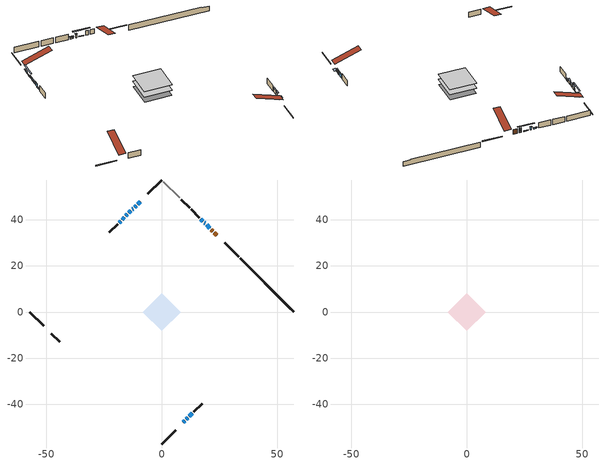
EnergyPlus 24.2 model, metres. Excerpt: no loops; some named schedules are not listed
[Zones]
conditioned space
 floor outside (Floor1 construction): -0.96,0 0,0.96 0.96,0 0,-0.96 z0.31
 floor adiabatic (AdiabaticFloorConstruction): -8.13,0 0,8.13 8.13,0 0,-8.13 z0.31
 floor foundation (Slab1 construction): -7.89,0 0,7.89 7.89,0 0,-7.89 z-2.13
 wall outside (RimJoist1 construction): 0,-57.18 5.98,-51.2 / -57.18,0 -51.2,-5.98 / 0,57.18 -5.98,51.2 / 33.25,23.93 27.27,29.91 z0.31:0.61
 wall outside (AdiabaticWallConstruction 1): 23.87,33.32 22.75,34.43 z0.31:2.34
 wall outside (AdiabaticWallConstruction): 9.38,-47.8 9.99,-47.19 / -17.86,39.33 -18.47,38.71 z0.31:0.77; -9.38,47.8 -10.42,46.76 z0.31:1.28; 10.65,-46.54 11.33,-45.85 / 11.99,-45.2 13.25,-43.94 z0.31:2.09; 20.81,36.37 19.44,37.74 / -11.08,46.11 -11.76,45.42 z0.31:0.67; -12.42,44.77 -12.72,44.47 z0.31:1.53; 18.79,38.4 18.46,38.72 z0.31:1.73; 17.81,39.38 16.94,40.24 z0.31:0.92; -13.37,43.81 -14.2,42.99 z0.31:1.43; -14.85,42.33 -15.5,41.68 z0.31:1.48; -16.16,41.03 -17.2,39.98 z0.31:1.78
 wall outside (Wall1 construction): 13.9,-43.28 17.51,-39.68 / -47.8,-9.38 -44.2,-12.99 / -19.13,38.06 -22.73,34.46 / 16.29,40.9 12.68,44.5 z0.31:2.75
 wall foundation (FoundationWall1 construction): 33.91,23.28,-2.13 33.91,23.28,0.31 54.86,2.33,0.31 54.86,2.33,0 57.18,0,0 57.18,0,-2.13
 wall othersidecoefficients (AdiabaticWallConstruction 1): 22.1,35.09 21.47,35.72 z0.31:2.34
 wall othersidecoefficients (Wall2 construction): 12.03,45.16 8.45,48.73 z0.31:2.75
 wall adiabatic (Wall3 construction): 7.79,49.39 0.66,56.53 z0.31:2.75
 window (WindowConstruction 9): 9.38,-47.8 9.99,-47.19 z0.31:0.77
 window (WindowConstruction 6): -9.38,47.8 -10.42,46.76 z0.31:1.28
 window (WindowConstruction 7): 10.65,-46.53 11.33,-45.85 z0.31:2.09
 window (WindowConstruction 8): 11.99,-45.19 13.25,-43.94 z0.31:2.09
 window (WindowConstruction 11): 20.81,36.37 19.44,37.74 z0.31:0.67
 window (WindowConstruction 12): -11.08,46.1 -11.76,45.42 z0.31:0.67
 window (WindowConstruction 10): -12.42,44.76 -12.72,44.47 z0.31:1.53
 window (WindowConstruction): 18.79,38.4 18.46,38.72 z0.31:1.73
 window (WindowConstruction 1): 17.81,39.38 16.95,40.24 z0.31:0.92
 window (WindowConstruction 2): -13.37,43.81 -14.2,42.99 z0.31:1.43
 window (WindowConstruction 3): -14.86,42.33 -15.5,41.68 z0.31:1.48
 window (WindowConstruction 4): -16.16,41.02 -17.2,39.98 z0.31:1.78
 window (WindowConstruction 5): -17.86,39.33 -18.47,38.72 z0.31:0.77
 door (Door): 23.87,33.32 22.75,34.43 z0.31:2.34
 door inside (Door 1): 22.1,35.09 21.47,35.72 z0.31:2.34
 ceiling adiabatic (AdiabaticFloorConstruction): 0,-8.13 8.13,0 0,8.13 -8.13,0 z0.31
attic - vented
 floor to conditioned space (Floor2 construction Reversed): -8.13,0 0,8.13 8.13,0 0,-8.13 z2.75
 roof outside (Roof1 construction): 8.73,-48.46,2.75 0.8,-40.54,6.48 -1.28,-42.63,6.48 6.64,-50.55,2.75; -48.46,-8.73,2.75 -40.54,-0.8,6.48 -42.63,1.28,6.48 -50.55,-6.64,2.75; -8.73,48.46,2.75 -0.8,40.54,6.48 1.28,42.63,6.48 -6.64,50.55,2.75; 24.53,32.66,2.75 16.6,24.74,6.48 18.69,22.65,6.48 26.61,30.57,2.75
shading: 10.2,-46.98 9.17,-48.01 10.03,-48.88 11.07,-47.84 z1.07; -10.57,46.62 -9.24,47.94 -9.53,48.24 -10.86,46.91 z1.48; 11.48,-45.71 10.51,-46.68 10.8,-46.97 11.77,-46 z2.29; 13.39,-43.8 11.85,-45.34 12.14,-45.63 13.68,-44.09 z2.29; 17.58,39.61 22.68,34.51 22.97,34.8 17.87,39.9 z3.31; -13.63,43.55 -9.21,47.97 -9.5,48.26 -13.92,43.85 z3.31; 18.32,38.86 18.93,38.26 19.22,38.55 18.61,39.15 z1.93; 16.8,40.38 17.95,39.24 18.24,39.53 17.09,40.67 z1.12; -14.34,42.84 -13.23,43.95 -13.52,44.24 -14.63,43.13 z1.63; -15.65,41.54 -14.71,42.47 -15,42.76 -15.94,41.83 z1.68; -17.34,39.84 -16.02,41.17 -16.31,41.46 -17.63,40.13 z1.98; -18.61,38.57 -17.72,39.47 -18.01,39.76 -18.9,38.87 z0.97
[Building]
Building 1: Terrain=Suburbs
[Site:Location]
Edmonton Intl AP_AB: Latitude {deg}=53.31; Longitude {deg}=-113.58; Time Zone {hr}=-7; Elevation {m}=723; Keep Site Location Information=Yes
[Site:GroundTemperature:Shallow]
-1.56185, -3.61833, -3.78302, -2.80711, 1.11059, 5.01004, 8.39065, 10.5322, 10.7141, 8.97234, 5.67794, 1.89811
[Site:WaterMainsTemperature]
Calculation Method=Schedule; Temperature Schedule=mains temperature schedule
[Material] Roughness=Rough; Thermal Absorptance=0.9
Name | Thickness {m} | Conductivity {W/m-K} | Density {kg/m3} | Specific Heat {J/kg-K} | Solar Absorptance | Visible Absorptance
asphalt or fiberglass shingles | 0.00635 | 0.162714 | 1121.4 | 1465.45 | 0.4 | 0.4
ceiling loosefill ins | 0.169333 | 0.0480833 | 16.02 | 1046.75 | 0.7 | 0.7
ceiling stud and cavity | 0.1397 | 0.508562 | 65.682 | 1177.47 | 0.7 | 0.7
concrete 4.0 in. | 0.1016 | 1.803125 | 2242.8 | 837.4 | 0.7 | 0.7
concrete 8.0 in. | 0.2032 | 1.803125 | 2242.8 | 837.4 | 0.7 | 0.7
door material | 0.04445 | 0.053851 | 512.64 | 1214.23 | 0.7 | 0.7
door material 1 | 0.04445 | 0.060037 | 512.64 | 1214.23 | 0.7 | 0.7
exterior vertical ins | 0.0460229 | 0.029427 | 32.04 | 1214.23 | 0.7 | 0.7
floor covering | 0.0127 | 0.0433444 | 54.468 | 1339.84 | 0.6 | 0.6
floor rigid ins | 0.051816 | 0.029427 | 32.04 | 1214.23 | 0.7 | 0.7
floor rigid ins 1; wall rigid ins | 0.512978 | 0.029427 | 32.04 | 1214.23 | 0.7 | 0.7
floor stud and cavity | 0.1397 | 0.106465 | 92.3553 | 1139.71 | 0.7 | 0.7
floor stud and cavity 1 | 0.1397 | 1.75129 | 37.0049 | 1207.88 | 0.7 | 0.7
furniture material conditioned space 1 | 0.1524 | 0.115458 | 640.8 | 1214.23 | 0.6 | 0.6
gypsum board | 0.0127 | 0.160291 | 801 | 837.4 | 0.6 | 0.6
gypsum board 1 | 0.0127 | 0.160291 | 801 | 837.4 | 0.7 | 0.7
osb sheathing 0.5 in. | 0.0127 | 0.115458 | 512.64 | 1214.23 | 0.7 | 0.7
osb sheathing 0.5 in. 1 | 0.0127 | 0.115458 | 512.64 | 1214.23 | 0.4 | 0.4
osb sheathing 0.75 in. | 0.01905 | 0.115458 | 512.64 | 1214.23 | 0.7 | 0.7
osb sheathing 2.0 in. | 0.0508 | 0.115458 | 512.64 | 1214.23 | 0.7 | 0.7
rim joist stud and cavity | 0.0508 | 0.0314757 | 125.044 | 1163.47 | 0.6 | 0.6
wall stud and cavity | 0.1397 | 0.101197 | 139.0536 | 1170.24 | 0.7 | 0.7
wall stud and cavity 1 | 0.1397 | 0.0905127 | 139.0536 | 1170.24 | 0.7 | 0.7
wall stud and cavity 2 | 0.0889 | 0.380278 | 52.3479 | 1209.89 | 0.7 | 0.7
wall stud and cavity 3 | 0.0889 | 0.391764 | 83.0341 | 1211.67 | 0.7 | 0.7
wood siding | 0.0254 | 0.102417 | 544.68 | 1172.36 | 0.4 | 0.4
wood siding 1; wood siding 2; wood siding 3 | 0.0254 | 0.102417 | 544.68 | 1172.36 | 0.7 | 0.7
[WindowMaterial:SimpleGlazingSystem]
Name | U-Factor {W/m2-K} | Solar Heat Gain Coefficient
WindowMaterial | 2.248488 | 0.4
WindowMaterial 1 | 2.16843 | 0.41
WindowMaterial 10 | 3.06612 | 0.38
WindowMaterial 2 | 2.99287 | 0.55
WindowMaterial 3 | 2.26609 | 0.39
WindowMaterial 4 | 2.961077 | 0.6
WindowMaterial 5 | 2.30073 | 0.38
WindowMaterial 6 | 2.97868 | 0.57
WindowMaterial 7 | 2.02307 | 0.44
WindowMaterial 8 | 2.90089 | 0.65
WindowMaterial 9 | 2.22975 | 0.4
[Construction]
AdiabaticFloorConstruction: floor stud and cavity 1, floor rigid ins 1, osb sheathing 0.75 in., floor covering
AdiabaticWallConstruction: wood siding 2, wall rigid ins, wall stud and cavity 2, gypsum board
AdiabaticWallConstruction 1: wood siding 3, wall rigid ins, wall stud and cavity 2, gypsum board
Door: door material
Door 1: door material 1
Floor1 construction: floor stud and cavity, floor rigid ins, osb sheathing 0.75 in., floor covering
Floor2 construction Reversed: gypsum board, ceiling stud and cavity, ceiling loosefill ins
FoundationWall1 construction: concrete 8.0 in., gypsum board 1
furniture construction conditioned space 1: furniture material conditioned space 1
PartitionWallConstruction: gypsum board, wall stud and cavity 3, gypsum board
RimJoist1 construction: wood siding 1, osb sheathing 2.0 in., rim joist stud and cavity
Roof1 construction: asphalt or fiberglass shingles
Slab1 construction: concrete 4.0 in.
Wall1 construction: wood siding, osb sheathing 0.5 in., wall stud and cavity, gypsum board
Wall2 construction: osb sheathing 0.5 in. 1, wall stud and cavity, gypsum board
Wall3 construction: osb sheathing 0.5 in. 1, wall stud and cavity 1, gypsum board
WindowConstruction: WindowMaterial
WindowConstruction 1: WindowMaterial 1
WindowConstruction 10: WindowMaterial 9
WindowConstruction 11; WindowConstruction 12: WindowMaterial 10
WindowConstruction 2: WindowMaterial 2
WindowConstruction 3: WindowMaterial 3
WindowConstruction 4: WindowMaterial 4
WindowConstruction 5; WindowConstruction 9: WindowMaterial 5
WindowConstruction 6: WindowMaterial 6
WindowConstruction 7: WindowMaterial 7
WindowConstruction 8: WindowMaterial 8
[Zone] Multiplier=1; Part of Total Floor Area=Yes
Name | Volume {m3}
attic - vented | 80.2026
conditioned space | 654.7
[Space]
Name | Zone | Volume {m3}
attic - vented 1 | attic - vented | 80.2026
conditioned space 1 | conditioned space | 654.7
[ZoneInfiltration:EffectiveLeakageArea]
infil attic - vented 1: Zone or Space=attic - vented 1; Schedule=Always On Discrete; Effective Air Leakage Area {cm2}=4601.74; Stack Coefficient=0.000259683; Wind Coefficient=1.08878e-05
[ZoneMixing]
whole house fan mix: Zone or Space=attic - vented; Schedule=Always On Continuous; Design Flow Rate Calculation Method=Flow/Zone; Design Flow Rate {m3/s}=0; Source Zone or Space=conditioned space
[SurfaceProperty:ExposedFoundationPerimeter]
Slab1: Exposed Perimeter Calculation Method=TotalExposedPerimeter; Total Exposed Perimeter {m}=32.918
[SurfaceProperty:OtherSideCoefficients]
other non-freezing space: Combined Convective/Radiative Film Coefficient {W/m2-K}=8.35; Constant Temperature Coefficient=1; External Dry-Bulb Temperature Coefficient=0; Ground Temperature Coefficient=0; Wind Speed Coefficient=0; Zone Air Temperature Coefficient=0; Constant Temperature Schedule=other non-freezing space; Previous Other Side Temperature Coefficient=0
[InternalMass] Zone or ZoneList=conditioned space; Space or SpaceList=conditioned space 1
Name | Construction | Surface Area {m2}
furniture mass conditioned space 1 | furniture construction conditioned space 1 | 103.452
partition wall mass | PartitionWallConstruction | 258.63
[Lights]
interior lighting: Zone or ZoneList or Space or SpaceList=conditioned space 1; Schedule=interior lighting schedule; Design Level Calculation Method=LightingLevel; Lighting Level {W}=343.2; Return Air Fraction=0; Fraction Radiant=0.6; Fraction Visible=0.2; Fraction Replaceable=1
[People]
occupants: Zone or ZoneList or Space or SpaceList=conditioned space 1; Number of People Schedule=occupants schedule; Number of People Calculation Method=People; Number of People=3; Fraction Radiant=0.314171; Sensible Heat Fraction=0.56303; Activity Level Schedule=occupants activity schedule; Carbon Dioxide Generation Rate {m3/s-W}=0; Enable ASHRAE 55 Comfort Warnings=No; Mean Radiant Temperature Calculation Type=EnclosureAveraged
[ElectricEquipment] Zone or ZoneList or Space or SpaceList=conditioned space 1; Design Level Calculation Method=EquipmentLevel
Name | Schedule | Design Level {W} | Fraction Latent | Fraction Radiant | Fraction Lost
clothes dryer | clothes dryer schedule | 140.772 | 0.015 | 0.081 | 0.85
clothes washer | clothes washer schedule | 32.1985 | 0.03 | 0.162 | 0.7
cooking range | cooking range schedule | 208.969 | 0.08 | 0.432 | 0.2
dishwasher | dishwasher schedule | 66.8632 | 0.3 | 0.18 | 0.4
fridge | fridge schedule | 72.9452 | 0 | 0.6 | 0
mech vent bath fan 0 | mech vent bath fan 0 schedule | 50.2 | 0 | 0 | 1
mech vent bath fan 1 | mech vent bath fan 1 schedule | 50.2 | 0 | 0 | 1
mech vent house fan | mech vent house fan schedule | 0 | 0 | 0 | 1
mech vent house fan cfis | mech vent house fan cfis schedule | 0 | 0 | 0 | 0
mech vent range fan 0 | mech vent range fan 0 schedule | 57 | 0 | 0 | 1
misc plug loads | misc plug loads schedule | 494.7 | 0.045 | 0.513 | 0.1
whole house fan | Always On Discrete | 0 | 0 | 0 | 1
[OtherEquipment] Zone or ZoneList or Space or SpaceList=conditioned space 1; Design Level Calculation Method=EquipmentLevel
Name | Fuel Type | Schedule | Design Level {W} | Fraction Latent | Fraction Radiant | Fraction Lost
clothes dryer 1 | Electricity | clothes dryer schedule | 0 | 0.015 | 0.081 | 0.85
cooking range 1 | Electricity | cooking range schedule | 0 | 0.08 | 0.432 | 0.2
general water use latent | None | general water use schedule | 59.3978 | 1 | 0 | 0
general water use sensible | None | general water use schedule | -58.539 | 0 | 0.6 | 0
mech vent house fan latent load | None | Always On Discrete | 0 | 1 | 0 | 0
mech vent house fan sensible load | None | Always On Discrete | 0 | 0 | 0 | 0
water heater energy adjustment1 | NaturalGas | Always On Discrete | 0.01 | 0 | 0 | 1
[ZoneInfiltration:DesignFlowRate] Zone or ZoneList or Space or SpaceList=conditioned space 1; Schedule=Always On Discrete; Design Flow Rate Calculation Method=Flow/Zone; Design Flow Rate {m3/s}=0
infil flow; natural vent flow; whole house fan flow
[Foundation:Kiva]
Foundation Kiva 1: Initial Indoor Air Temperature {C}=18; Wall Height Above Grade {m}=0.309982; Wall Depth Below Slab {m}=0.2032; Custom Block Material Name 1=exterior vertical ins; Custom Block Depth 1 {m}=2.43998; Custom Block X Position 1 {m}=0.2159; Custom Block Z Position 1 {m}=0
[Foundation:Kiva:Settings]
Soil Conductivity {W/m-K}=0.849921; Soil Density {kg/m3}=1842.3; Soil Specific Heat {J/kg-K}=418.7; Ground Solar Absorptivity=0.9; Ground Thermal Absorptivity=0.9; Ground Surface Roughness {m}=0.03; Far-Field Width {m}=40; Deep-Ground Boundary Condition=ZeroFlux; Deep-Ground Depth {m}=40; Minimum Cell Dimension {m}=0.2; Maximum Cell Growth Coefficient=3; Simulation Timestep=Timestep
[Exterior:Lights]
exterior lighting: Schedule=exterior lighting schedule; Design Level {W}=75.6
[Schedule:Constant]
Name | Hourly Value
Always On Continuous; mech vent house fan schedule; mech vent house fan cfis schedule; Always On Discrete | 1
other non-freezing space; fridge schedule | 0
occupants activity schedule | 117.228
[Schedule:Week:Daily]
interior lighting schedule Week Rule - Jan1-Jan27: interior lighting schedule day, interior lighting schedule day, interior lighting schedule day, interior lighting schedule day, interior lighting schedule day, interior lighting schedule day, interior lighting schedule day, interior lighting schedule default day, interior lighting schedule default day, interior lighting schedule default day, interior lighting schedule default day, interior lighting schedule default day
interior lighting schedule Week Rule - Jan28-Feb3: interior lighting schedule day, interior lighting schedule day, interior lighting schedule day, interior lighting schedule day, interior lighting schedule day 1, interior lighting schedule day 1, interior lighting schedule day 1, interior lighting schedule default day, interior lighting schedule default day, interior lighting schedule default day, interior lighting schedule default day, interior lighting schedule default day
interior lighting schedule Week Rule - Feb4-Feb24: interior lighting schedule day 1, interior lighting schedule day 1, interior lighting schedule day 1, interior lighting schedule day 1, interior lighting schedule day 1, interior lighting schedule day 1, interior lighting schedule day 1, interior lighting schedule default day, interior lighting schedule default day, interior lighting schedule default day, interior lighting schedule default day, interior lighting schedule default day
interior lighting schedule Week Rule - Feb25-Mar3: interior lighting schedule day 1, interior lighting schedule day 1, interior lighting schedule day 1, interior lighting schedule day 1, interior lighting schedule day 2, interior lighting schedule day 2, interior lighting schedule day 2, interior lighting schedule default day, interior lighting schedule default day, interior lighting schedule default day, interior lighting schedule default day, interior lighting schedule default day
interior lighting schedule Week Rule - Mar4-Mar31: interior lighting schedule day 2, interior lighting schedule day 2, interior lighting schedule day 2, interior lighting schedule day 2, interior lighting schedule day 2, interior lighting schedule day 2, interior lighting schedule day 2, interior lighting schedule default day, interior lighting schedule default day, interior lighting schedule default day, interior lighting schedule default day, interior lighting schedule default day
interior lighting schedule Week Rule - Apr1-Apr28: interior lighting schedule day 3, interior lighting schedule day 3, interior lighting schedule day 3, interior lighting schedule day 3, interior lighting schedule day 3, interior lighting schedule day 3, interior lighting schedule day 3, interior lighting schedule default day, interior lighting schedule default day, interior lighting schedule default day, interior lighting schedule default day, interior lighting schedule default day
interior lighting schedule Week Rule - Apr29-May5: interior lighting schedule day 3, interior lighting schedule day 3, interior lighting schedule day 4, interior lighting schedule day 4, interior lighting schedule day 4, interior lighting schedule day 4, interior lighting schedule day 4, interior lighting schedule default day, interior lighting schedule default day, interior lighting schedule default day, interior lighting schedule default day, interior lighting schedule default day
interior lighting schedule Week Rule - May6-May26: interior lighting schedule day 4, interior lighting schedule day 4, interior lighting schedule day 4, interior lighting schedule day 4, interior lighting schedule day 4, interior lighting schedule day 4, interior lighting schedule day 4, interior lighting schedule default day, interior lighting schedule default day, interior lighting schedule default day, interior lighting schedule default day, interior lighting schedule default day
interior lighting schedule Week Rule - May27-Jun2: interior lighting schedule day 4, interior lighting schedule day 4, interior lighting schedule day 4, interior lighting schedule day 4, interior lighting schedule day 4, interior lighting schedule day 5, interior lighting schedule day 5, interior lighting schedule default day, interior lighting schedule default day, interior lighting schedule default day, interior lighting schedule default day, interior lighting schedule default day
interior lighting schedule Week Rule - Jun3-Jun30: interior lighting schedule day 5, interior lighting schedule day 5, interior lighting schedule day 5, interior lighting schedule day 5, interior lighting schedule day 5, interior lighting schedule day 5, interior lighting schedule day 5, interior lighting schedule default day, interior lighting schedule default day, interior lighting schedule default day, interior lighting schedule default day, interior lighting schedule default day
interior lighting schedule Week Rule - Jul1-Jul28: interior lighting schedule day 6, interior lighting schedule day 6, interior lighting schedule day 6, interior lighting schedule day 6, interior lighting schedule day 6, interior lighting schedule day 6, interior lighting schedule day 6, interior lighting schedule default day, interior lighting schedule default day, interior lighting schedule default day, interior lighting schedule default day, interior lighting schedule default day
interior lighting schedule Week Rule - Jul29-Aug4: interior lighting schedule day 6, interior lighting schedule day 6, interior lighting schedule day 6, interior lighting schedule day 7, interior lighting schedule day 7, interior lighting schedule day 7, interior lighting schedule day 7, interior lighting schedule default day, interior lighting schedule default day, interior lighting schedule default day, interior lighting schedule default day, interior lighting schedule default day
interior lighting schedule Week Rule - Aug5-Aug25: interior lighting schedule day 7, interior lighting schedule day 7, interior lighting schedule day 7, interior lighting schedule day 7, interior lighting schedule day 7, interior lighting schedule day 7, interior lighting schedule day 7, interior lighting schedule default day, interior lighting schedule default day, interior lighting schedule default day, interior lighting schedule default day, interior lighting schedule default day
interior lighting schedule Week Rule - Aug26-Sep1: interior lighting schedule day 7, interior lighting schedule day 7, interior lighting schedule day 7, interior lighting schedule day 7, interior lighting schedule day 7, interior lighting schedule day 7, interior lighting schedule day 8, interior lighting schedule default day, interior lighting schedule default day, interior lighting schedule default day, interior lighting schedule default day, interior lighting schedule default day
interior lighting schedule Week Rule - Sep2-Sep29: interior lighting schedule day 8, interior lighting schedule day 8, interior lighting schedule day 8, interior lighting schedule day 8, interior lighting schedule day 8, interior lighting schedule day 8, interior lighting schedule day 8, interior lighting schedule default day, interior lighting schedule default day, interior lighting schedule default day, interior lighting schedule default day, interior lighting schedule default day
interior lighting schedule Week Rule - Sep30-Oct6: interior lighting schedule day 8, interior lighting schedule day 9, interior lighting schedule day 9, interior lighting schedule day 9, interior lighting schedule day 9, interior lighting schedule day 9, interior lighting schedule day 9, interior lighting schedule default day, interior lighting schedule default day, interior lighting schedule default day, interior lighting schedule default day, interior lighting schedule default day
interior lighting schedule Week Rule - Oct7-Oct27: interior lighting schedule day 9, interior lighting schedule day 9, interior lighting schedule day 9, interior lighting schedule day 9, interior lighting schedule day 9, interior lighting schedule day 9, interior lighting schedule day 9, interior lighting schedule default day, interior lighting schedule default day, interior lighting schedule default day, interior lighting schedule default day, interior lighting schedule default day
interior lighting schedule Week Rule - Oct28-Nov3: interior lighting schedule day 9, interior lighting schedule day 9, interior lighting schedule day 9, interior lighting schedule day 9, interior lighting schedule day 10, interior lighting schedule day 10, interior lighting schedule day 10, interior lighting schedule default day, interior lighting schedule default day, interior lighting schedule default day, interior lighting schedule default day, interior lighting schedule default day
interior lighting schedule Week Rule - Nov4-Nov24: interior lighting schedule day 10, interior lighting schedule day 10, interior lighting schedule day 10, interior lighting schedule day 10, interior lighting schedule day 10, interior lighting schedule day 10, interior lighting schedule day 10, interior lighting schedule default day, interior lighting schedule default day, interior lighting schedule default day, interior lighting schedule default day, interior lighting schedule default day
interior lighting schedule Week Rule - Nov25-Dec1: interior lighting schedule day 10, interior lighting schedule day 10, interior lighting schedule day 10, interior lighting schedule day 10, interior lighting schedule day 10, interior lighting schedule day 10, interior lighting schedule day 11, interior lighting schedule default day, interior lighting schedule default day, interior lighting schedule default day, interior lighting schedule default day, interior lighting schedule default day
interior lighting schedule Week Rule - Dec2-Dec31: interior lighting schedule day 11, interior lighting schedule day 11, interior lighting schedule day 11, interior lighting schedule day 11, interior lighting schedule day 11, interior lighting schedule day 11, interior lighting schedule day 11, interior lighting schedule default day, interior lighting schedule default day, interior lighting schedule default day, interior lighting schedule default day, interior lighting schedule default day
occupants schedule Week Rule - Jan1-Dec31: occupants schedule day, occupants schedule day, occupants schedule day, occupants schedule day, occupants schedule day, occupants schedule day, occupants schedule day, occupants schedule default day, occupants schedule default day, occupants schedule default day, occupants schedule default day, occupants schedule default day
clothes dryer schedule Week Rule - Jan1-Dec31: clothes dryer schedule day, clothes dryer schedule day, clothes dryer schedule day, clothes dryer schedule day, clothes dryer schedule day, clothes dryer schedule day, clothes dryer schedule day, clothes dryer schedule default day, clothes dryer schedule default day, clothes dryer schedule default day, clothes dryer schedule default day, clothes dryer schedule default day
clothes washer schedule Week Rule - Jan1-Dec31: clothes washer schedule day, clothes washer schedule day, clothes washer schedule day, clothes washer schedule day, clothes washer schedule day, clothes washer schedule day, clothes washer schedule day, clothes washer schedule default day, clothes washer schedule default day, clothes washer schedule default day, clothes washer schedule default day, clothes washer schedule default day
cooking range schedule Week Rule - Jan1-Dec31: cooking range schedule day, cooking range schedule day, cooking range schedule day, cooking range schedule day, cooking range schedule day, cooking range schedule day, cooking range schedule day, cooking range schedule default day, cooking range schedule default day, cooking range schedule default day, cooking range schedule default day, cooking range schedule default day
dishwasher schedule Week Rule - Jan1-Dec31: dishwasher schedule day, dishwasher schedule day, dishwasher schedule day, dishwasher schedule day, dishwasher schedule day, dishwasher schedule day, dishwasher schedule day, dishwasher schedule default day, dishwasher schedule default day, dishwasher schedule default day, dishwasher schedule default day, dishwasher schedule default day
mech vent bath fan 0 schedule Week Rule - Jan1-Dec31: mech vent bath fan 0 schedule day, mech vent bath fan 0 schedule day, mech vent bath fan 0 schedule day, mech vent bath fan 0 schedule day, mech vent bath fan 0 schedule day, mech vent bath fan 0 schedule day, mech vent bath fan 0 schedule day, mech vent bath fan 0 schedule default day, mech vent bath fan 0 schedule default day, mech vent bath fan 0 schedule default day, mech vent bath fan 0 schedule default day, mech vent bath fan 0 schedule default day
mech vent bath fan 1 schedule Week Rule - Jan1-Dec31: mech vent bath fan 1 schedule day, mech vent bath fan 1 schedule day, mech vent bath fan 1 schedule day, mech vent bath fan 1 schedule day, mech vent bath fan 1 schedule day, mech vent bath fan 1 schedule day, mech vent bath fan 1 schedule day, mech vent bath fan 1 schedule default day, mech vent bath fan 1 schedule default day, mech vent bath fan 1 schedule default day, mech vent bath fan 1 schedule default day, mech vent bath fan 1 schedule default day
mech vent range fan 0 schedule Week Rule - Jan1-Dec31: mech vent range fan 0 schedule day, mech vent range fan 0 schedule day, mech vent range fan 0 schedule day, mech vent range fan 0 schedule day, mech vent range fan 0 schedule day, mech vent range fan 0 schedule day, mech vent range fan 0 schedule day, mech vent range fan 0 schedule default day, mech vent range fan 0 schedule default day, mech vent range fan 0 schedule default day, mech vent range fan 0 schedule default day, mech vent range fan 0 schedule default day
misc plug loads schedule Week Rule - Jan1-Dec31: misc plug loads schedule day, misc plug loads schedule day, misc plug loads schedule day, misc plug loads schedule day, misc plug loads schedule day, misc plug loads schedule day, misc plug loads schedule day, misc plug loads schedule default day, misc plug loads schedule default day, misc plug loads schedule default day, misc plug loads schedule default day, misc plug loads schedule default day
general water use schedule Week Rule - Jan1-Dec31: general water use schedule day, general water use schedule day, general water use schedule day, general water use schedule day, general water use schedule day, general water use schedule day, general water use schedule day, general water use schedule default day, general water use schedule default day, general water use schedule default day, general water use schedule default day, general water use schedule default day
exterior lighting schedule Week Rule - Jan1-Jan27: exterior lighting schedule day, exterior lighting schedule day, exterior lighting schedule day, exterior lighting schedule day, exterior lighting schedule day, exterior lighting schedule day, exterior lighting schedule day, exterior lighting schedule default day, exterior lighting schedule default day, exterior lighting schedule default day, exterior lighting schedule default day, exterior lighting schedule default day
exterior lighting schedule Week Rule - Jan28-Feb3: exterior lighting schedule day, exterior lighting schedule day, exterior lighting schedule day, exterior lighting schedule day, exterior lighting schedule day 1, exterior lighting schedule day 1, exterior lighting schedule day 1, exterior lighting schedule default day, exterior lighting schedule default day, exterior lighting schedule default day, exterior lighting schedule default day, exterior lighting schedule default day
exterior lighting schedule Week Rule - Feb4-Feb24: exterior lighting schedule day 1, exterior lighting schedule day 1, exterior lighting schedule day 1, exterior lighting schedule day 1, exterior lighting schedule day 1, exterior lighting schedule day 1, exterior lighting schedule day 1, exterior lighting schedule default day, exterior lighting schedule default day, exterior lighting schedule default day, exterior lighting schedule default day, exterior lighting schedule default day
exterior lighting schedule Week Rule - Feb25-Mar3: exterior lighting schedule day 1, exterior lighting schedule day 1, exterior lighting schedule day 1, exterior lighting schedule day 1, exterior lighting schedule day 2, exterior lighting schedule day 2, exterior lighting schedule day 2, exterior lighting schedule default day, exterior lighting schedule default day, exterior lighting schedule default day, exterior lighting schedule default day, exterior lighting schedule default day
exterior lighting schedule Week Rule - Mar4-Mar31: exterior lighting schedule day 2, exterior lighting schedule day 2, exterior lighting schedule day 2, exterior lighting schedule day 2, exterior lighting schedule day 2, exterior lighting schedule day 2, exterior lighting schedule day 2, exterior lighting schedule default day, exterior lighting schedule default day, exterior lighting schedule default day, exterior lighting schedule default day, exterior lighting schedule default day
exterior lighting schedule Week Rule - Apr1-Apr28: exterior lighting schedule day 3, exterior lighting schedule day 3, exterior lighting schedule day 3, exterior lighting schedule day 3, exterior lighting schedule day 3, exterior lighting schedule day 3, exterior lighting schedule day 3, exterior lighting schedule default day, exterior lighting schedule default day, exterior lighting schedule default day, exterior lighting schedule default day, exterior lighting schedule default day
exterior lighting schedule Week Rule - Apr29-May5: exterior lighting schedule day 3, exterior lighting schedule day 3, exterior lighting schedule day 4, exterior lighting schedule day 4, exterior lighting schedule day 4, exterior lighting schedule day 4, exterior lighting schedule day 4, exterior lighting schedule default day, exterior lighting schedule default day, exterior lighting schedule default day, exterior lighting schedule default day, exterior lighting schedule default day
exterior lighting schedule Week Rule - May6-May26: exterior lighting schedule day 4, exterior lighting schedule day 4, exterior lighting schedule day 4, exterior lighting schedule day 4, exterior lighting schedule day 4, exterior lighting schedule day 4, exterior lighting schedule day 4, exterior lighting schedule default day, exterior lighting schedule default day, exterior lighting schedule default day, exterior lighting schedule default day, exterior lighting schedule default day
exterior lighting schedule Week Rule - May27-Jun2: exterior lighting schedule day 4, exterior lighting schedule day 4, exterior lighting schedule day 4, exterior lighting schedule day 4, exterior lighting schedule day 4, exterior lighting schedule day 5, exterior lighting schedule day 5, exterior lighting schedule default day, exterior lighting schedule default day, exterior lighting schedule default day, exterior lighting schedule default day, exterior lighting schedule default day
exterior lighting schedule Week Rule - Jun3-Jun30: exterior lighting schedule day 5, exterior lighting schedule day 5, exterior lighting schedule day 5, exterior lighting schedule day 5, exterior lighting schedule day 5, exterior lighting schedule day 5, exterior lighting schedule day 5, exterior lighting schedule default day, exterior lighting schedule default day, exterior lighting schedule default day, exterior lighting schedule default day, exterior lighting schedule default day
exterior lighting schedule Week Rule - Jul1-Jul28: exterior lighting schedule day 6, exterior lighting schedule day 6, exterior lighting schedule day 6, exterior lighting schedule day 6, exterior lighting schedule day 6, exterior lighting schedule day 6, exterior lighting schedule day 6, exterior lighting schedule default day, exterior lighting schedule default day, exterior lighting schedule default day, exterior lighting schedule default day, exterior lighting schedule default day
exterior lighting schedule Week Rule - Jul29-Aug4: exterior lighting schedule day 6, exterior lighting schedule day 6, exterior lighting schedule day 6, exterior lighting schedule day 7, exterior lighting schedule day 7, exterior lighting schedule day 7, exterior lighting schedule day 7, exterior lighting schedule default day, exterior lighting schedule default day, exterior lighting schedule default day, exterior lighting schedule default day, exterior lighting schedule default day
exterior lighting schedule Week Rule - Aug5-Aug25: exterior lighting schedule day 7, exterior lighting schedule day 7, exterior lighting schedule day 7, exterior lighting schedule day 7, exterior lighting schedule day 7, exterior lighting schedule day 7, exterior lighting schedule day 7, exterior lighting schedule default day, exterior lighting schedule default day, exterior lighting schedule default day, exterior lighting schedule default day, exterior lighting schedule default day
exterior lighting schedule Week Rule - Aug26-Sep1: exterior lighting schedule day 7, exterior lighting schedule day 7, exterior lighting schedule day 7, exterior lighting schedule day 7, exterior lighting schedule day 7, exterior lighting schedule day 7, exterior lighting schedule day 8, exterior lighting schedule default day, exterior lighting schedule default day, exterior lighting schedule default day, exterior lighting schedule default day, exterior lighting schedule default day
exterior lighting schedule Week Rule - Sep2-Sep29: exterior lighting schedule day 8, exterior lighting schedule day 8, exterior lighting schedule day 8, exterior lighting schedule day 8, exterior lighting schedule day 8, exterior lighting schedule day 8, exterior lighting schedule day 8, exterior lighting schedule default day, exterior lighting schedule default day, exterior lighting schedule default day, exterior lighting schedule default day, exterior lighting schedule default day
[Schedule:Year]
interior lighting schedule: interior lighting schedule Week Rule - Jan1-Jan27, 1, 1, 1, 27, interior lighting schedule Week Rule - Jan28-Feb3, 1, 28, 2, 3, interior lighting schedule Week Rule - Feb4-Feb24, 2, 4, 2, 24, interior lighting schedule Week Rule - Feb25-Mar3, 2, 25, 3, 3, interior lighting schedule Week Rule - Mar4-Mar31, 3, 4, 3, 31, interior lighting schedule Week Rule - Apr1-Apr28, 4, 1, 4, 28, interior lighting schedule Week Rule - Apr29-May5, 4, 29, 5, 5, interior lighting schedule Week Rule - May6-May26, 5, 6, 5, 26, interior lighting schedule Week Rule - May27-Jun2, 5, 27, 6, 2, interior lighting schedule Week Rule - Jun3-Jun30, 6, 3, 6, 30, interior lighting schedule Week Rule - Jul1-Jul28, 7, 1, 7, 28, interior lighting schedule Week Rule - Jul29-Aug4, 7, 29, 8, 4, interior lighting schedule Week Rule - Aug5-Aug25, 8, 5, 8, 25, interior lighting schedule Week Rule - Aug26-Sep1, 8, 26, 9, 1, interior lighting schedule Week Rule - Sep2-Sep29, 9, 2, 9, 29, interior lighting schedule Week Rule - Sep30-Oct6, 9, 30, 10, 6, interior lighting schedule Week Rule - Oct7-Oct27, 10, 7, 10, 27, interior lighting schedule Week Rule - Oct28-Nov3, 10, 28, 11, 3, interior lighting schedule Week Rule - Nov4-Nov24, 11, 4, 11, 24, interior lighting schedule Week Rule - Nov25-Dec1, 11, 25, 12, 1, interior lighting schedule Week Rule - Dec2-Dec31, 12, 2, 12, 31
occupants schedule: occupants schedule Week Rule - Jan1-Dec31, 1, 1, 12, 31
clothes dryer schedule: clothes dryer schedule Week Rule - Jan1-Dec31, 1, 1, 12, 31
clothes washer schedule: clothes washer schedule Week Rule - Jan1-Dec31, 1, 1, 12, 31
cooking range schedule: cooking range schedule Week Rule - Jan1-Dec31, 1, 1, 12, 31
dishwasher schedule: dishwasher schedule Week Rule - Jan1-Dec31, 1, 1, 12, 31
mech vent bath fan 0 schedule: mech vent bath fan 0 schedule Week Rule - Jan1-Dec31, 1, 1, 12, 31
mech vent bath fan 1 schedule: mech vent bath fan 1 schedule Week Rule - Jan1-Dec31, 1, 1, 12, 31
mech vent range fan 0 schedule: mech vent range fan 0 schedule Week Rule - Jan1-Dec31, 1, 1, 12, 31
misc plug loads schedule: misc plug loads schedule Week Rule - Jan1-Dec31, 1, 1, 12, 31
general water use schedule: general water use schedule Week Rule - Jan1-Dec31, 1, 1, 12, 31
exterior lighting schedule: exterior lighting schedule Week Rule - Jan1-Jan27, 1, 1, 1, 27, exterior lighting schedule Week Rule - Jan28-Feb3, 1, 28, 2, 3, exterior lighting schedule Week Rule - Feb4-Feb24, 2, 4, 2, 24, exterior lighting schedule Week Rule - Feb25-Mar3, 2, 25, 3, 3, exterior lighting schedule Week Rule - Mar4-Mar31, 3, 4, 3, 31, exterior lighting schedule Week Rule - Apr1-Apr28, 4, 1, 4, 28, exterior lighting schedule Week Rule - Apr29-May5, 4, 29, 5, 5, exterior lighting schedule Week Rule - May6-May26, 5, 6, 5, 26, exterior lighting schedule Week Rule - May27-Jun2, 5, 27, 6, 2, exterior lighting schedule Week Rule - Jun3-Jun30, 6, 3, 6, 30, exterior lighting schedule Week Rule - Jul1-Jul28, 7, 1, 7, 28, exterior lighting schedule Week Rule - Jul29-Aug4, 7, 29, 8, 4, exterior lighting schedule Week Rule - Aug5-Aug25, 8, 5, 8, 25, exterior lighting schedule Week Rule - Aug26-Sep1, 8, 26, 9, 1, exterior lighting schedule Week Rule - Sep2-Sep29, 9, 2, 9, 29, exterior lighting schedule Week Rule - Sep30-Oct6, 9, 30, 10, 6, exterior lighting schedule Week Rule - Oct7-Oct27, 10, 7, 10, 27, exterior lighting schedule Week Rule - Oct28-Nov3, 10, 28, 11, 3, exterior lighting schedule Week Rule - Nov4-Nov24, 11, 4, 11, 24, exterior lighting schedule Week Rule - Nov25-Dec1, 11, 25, 12, 1, exterior lighting schedule Week Rule - Dec2-Dec31, 12, 2, 12, 31
[Schedule:Compact]
mains temperature schedule: Through: 01/01, For: AllDays, Until: 24:00, 3.97167, Through: 01/02, For: AllDays, Until: 24:00, 3.90778, Through: 01/03, For: AllDays, Until: 24:00, 3.84556, Through: 01/04, For: AllDays, Until: 24:00, 3.78389, Through: 01/05, For: AllDays, Until: 24:00, 3.72278, Through: 01/06, For: AllDays, Until: 24:00, 3.66278, Through: 01/07, For: AllDays, Until: 24:00, 3.60389, Through: 01/08, For: AllDays, Until: 24:00, 3.54556, Through: 01/09, For: AllDays, Until: 24:00, 3.48833, Through: 01/10, For: AllDays, Until: 24:00, 3.43167, Through: 01/11, For: AllDays, Until: 24:00, 3.37611, Through: 01/12, For: AllDays, Until: 24:00, 3.32167, Through: 01/13, For: AllDays, Until: 24:00, 3.26833, Through: 01/14, For: AllDays, Until: 24:00, 3.21556, Through: 01/15, For: AllDays, Until: 24:00, 3.16444, Through: 01/16, For: AllDays, Until: 24:00, 3.11389, Through: 01/17, For: AllDays, Until: 24:00, 3.06444, Through: 01/18, For: AllDays, Until: 24:00, 3.01611, Through: 01/19, For: AllDays, Until: 24:00, 2.96889, Through: 01/20, For: AllDays, Until: 24:00, 2.92278, Through: 01/21, For: AllDays, Until: 24:00, 2.87722, Through: 01/22, For: AllDays, Until: 24:00, 2.83333, Through: 01/23, For: AllDays, Until: 24:00, 2.79056, Through: 01/24, For: AllDays, Until: 24:00, 2.74889, Through: 01/25, For: AllDays, Until: 24:00, 2.70833, Through: 01/26, For: AllDays, Until: 24:00, 2.66889, Through: 01/27, For: AllDays, Until: 24:00, 2.63056, Through: 01/28, For: AllDays, Until: 24:00, 2.59333, Through: 01/29, For: AllDays, Until: 24:00, 2.55778, Through: 01/30, For: AllDays, Until: 24:00, 2.52278, Through: 01/31, For: AllDays, Until: 24:00, 2.48944, Through: 02/01, For: AllDays, Until: 24:00, 2.45722, Through: 02/02, For: AllDays, Until: 24:00, 2.42611, Through: 02/03, For: AllDays, Until: 24:00, 2.39667, Through: 02/04, For: AllDays, Until: 24:00, 2.36833, Through: 02/05, For: AllDays, Until: 24:00, 2.34111, Through: 02/06, For: AllDays, Until: 24:00, 2.315, Through: 02/07, For: AllDays, Until: 24:00, 2.29056, Through: 02/08, For: AllDays, Until: 24:00, 2.26722, Through: 02/09, For: AllDays, Until: 24:00, 2.245, Through: 02/10, For: AllDays, Until: 24:00, 2.22444, Through: 02/11, For: AllDays, Until: 24:00, 2.20444, Through: 02/12, For: AllDays, Until: 24:00, 2.18667, Through: 02/13, For: AllDays, Until: 24:00, 2.17, Through: 02/14, For: AllDays, Until: 24:00, 2.15444, Through: 02/15, For: AllDays, Until: 24:00, 2.14, Through: 02/16, For: AllDays, Until: 24:00, 2.12722, Through: 02/17, For: AllDays, Until: 24:00, 2.11556, Through: 02/18, For: AllDays, Until: 24:00, 2.10556, Through: 02/19, For: AllDays, Until: 24:00, 2.09667, Through: 02/20, For: AllDays, Until: 24:00, 2.08889, Through: 02/21, For: AllDays, Until: 24:00, 2.08278, Through: 02/22, For: AllDays, Until: 24:00, 2.07833, Through: 02/23, For: AllDays, Until: 24:00, 2.07444, Through: 02/24, For: AllDays, Until: 24:00, 2.07278, Through: 02/25, For: AllDays, Until: 24:00, 2.07167, Through: 02/26, For: AllDays, Until: 24:00, 2.07222, Through: 02/27, For: AllDays, Until: 24:00, 2.07444, Through: 02/28, For: AllDays, Until: 24:00, 2.07778, Through: 03/01, For: AllDays, Until: 24:00, 2.08222, Through: 03/02, For: AllDays, Until: 24:00, 2.08833, Through: 03/03, For: AllDays, Until: 24:00, 2.09556, Through: 03/04, For: AllDays, Until: 24:00, 2.10444, Through: 03/05, For: AllDays, Until: 24:00, 2.11444, Through: 03/06, For: AllDays, Until: 24:00, 2.12556, Through: 03/07, For: AllDays, Until: 24:00, 2.13833, Through: 03/08, For: AllDays, Until: 24:00, 2.15278, Through: 03/09, For: AllDays, Until: 24:00, 2.16778, Through: 03/10, For: AllDays, Until: 24:00, 2.18444, Through: 03/11, For: AllDays, Until: 24:00, 2.20278, Through: 03/12, For: AllDays, Until: 24:00, 2.22167, Through: 03/13, For: AllDays, Until: 24:00, 2.24278, Through: 03/14, For: AllDays, Until: 24:00, 2.26444, Through: 03/15, For: AllDays, Until: 24:00, 2.28778, Through: 03/16, For: AllDays, Until: 24:00, 2.31222, Through: 03/17, For: AllDays, Until: 24:00, 2.33778, Through: 03/18, For: AllDays, Until: 24:00, 2.365, Through: 03/19, For: AllDays, Until: 24:00, 2.39333, Through: 03/20, For: AllDays, Until: 24:00, 2.42278, Through: 03/21, For: AllDays, Until: 24:00, 2.45389, Through: 03/22, For: AllDays, Until: 24:00, 2.48611, Through: 03/23, For: AllDays, Until: 24:00, 2.51889, Through: 03/24, For: AllDays, Until: 24:00, 2.55389, Through: 03/25, For: AllDays, Until: 24:00, 2.58944, Through: 03/26, For: AllDays, Until: 24:00, 2.62611, Through: 03/27, For: AllDays, Until: 24:00, 2.66444, Through: 03/28, For: AllDays, Until: 24:00, 2.70389, Through: 03/29, For: AllDays, Until: 24:00, 2.74389, Through: 03/30, For: AllDays, Until: 24:00, 2.78556, Through: 03/31, For: AllDays, Until: 24:00, 2.82833, Through: 04/01, For: AllDays, Until: 24:00, 2.87222, Through: 04/02, For: AllDays, Until: 24:00, 2.91722, Through: 04/03, For: AllDays, Until: 24:00, 2.96333, Through: 04/04, For: AllDays, Until: 24:00, 3.01056, Through: 04/05, For: AllDays, Until: 24:00, 3.05889, Through: 04/06, For: AllDays, Until: 24:00, 3.10833, Through: 04/07, For: AllDays, Until: 24:00, 3.15833, Through: 04/08, For: AllDays, Until: 24:00, 3.21, Through: 04/09, For: AllDays, Until: 24:00, 3.26222, Through: 04/10, For: AllDays, Until: 24:00, 3.31556, Through: 04/11, For: AllDays, Until: 24:00, 3.37, Through: 04/12, For: AllDays, Until: 24:00, 3.42556, Through: 04/13, For: AllDays, Until: 24:00, 3.48167, Through: 04/14, For: AllDays, Until: 24:00, 3.53889, Through: 04/15, For: AllDays, Until: 24:00, 3.59722, Through: 04/16, For: AllDays, Until: 24:00, 3.65611, Through: 04/17, For: AllDays, Until: 24:00, 3.71611, Through: 04/18, For: AllDays, Until: 24:00, 3.77667, Through: 04/19, For: AllDays, Until: 24:00, 3.83833, Through: 04/20, For: AllDays, Until: 24:00, 3.90111, Through: 04/21, For: AllDays, Until: 24:00, 3.96444, Through: 04/22, For: AllDays, Until: 24:00, 4.02833, Through: 04/23, For: AllDays, Until: 24:00, 4.09333, Through: 04/24, For: AllDays, Until: 24:00, 4.15889, Through: 04/25, For: AllDays, Until: 24:00, 4.225, Through: 04/26, For: AllDays, Until: 24:00, 4.29222, Through: 04/27, For: AllDays, Until: 24:00, 4.36, Through: 04/28, For: AllDays, Until: 24:00, 4.42833, Through: 04/29, For: AllDays, Until: 24:00, 4.49722, Through: 04/30, For: AllDays, Until: 24:00, 4.56667, Through: 05/01, For: AllDays, Until: 24:00, 4.63722, Through: 05/02, For: AllDays, Until: 24:00, 4.70833, Through: 05/03, For: AllDays, Until: 24:00, 4.77944, Through: 05/04, For: AllDays, Until: 24:00, 4.85167, Through: 05/05, For: AllDays, Until: 24:00, 4.92389, Through: 05/06, For: AllDays, Until: 24:00, 4.99722, Through: 05/07, For: AllDays, Until: 24:00, 5.07056, Through: 05/08, For: AllDays, Until: 24:00, 5.145, Through: 05/09, For: AllDays, Until: 24:00, 5.21944, Through: 05/10, For: AllDays, Until: 24:00, 5.29389, Through: 05/11, For: AllDays, Until: 24:00, 5.36944, Through: 05/12, For: AllDays, Until: 24:00, 5.445, Through: 05/13, For: AllDays, Until: 24:00, 5.52111, Through: 05/14, For: AllDays, Until: 24:00, 5.59722, Through: 05/15, For: AllDays, Until: 24:00, 5.67389, Through: 05/16, For: AllDays, Until: 24:00, 5.75056, Through: 05/17, For: AllDays, Until: 24:00, 5.82778, Through: 05/18, For: AllDays, Until: 24:00, 5.90556, Through: 05/19, For: AllDays, Until: 24:00, 5.98278, Through: 05/20, For: AllDays, Until: 24:00, 6.06056, Through: 05/21, For: AllDays, Until: 24:00, 6.13889, Through: 05/22, For: AllDays, Until: 24:00, 6.21667, Through: 05/23, For: AllDays, Until: 24:00, 6.295, Through: 05/24, For: AllDays, Until: 24:00, 6.37333, Through: 05/25, For: AllDays, Until: 24:00, 6.45222, Through: 05/26, For: AllDays, Until: 24:00, 6.53056, Through: 05/27, For: AllDays, Until: 24:00, 6.60889, Through: 05/28, For: AllDays, Until: 24:00, 6.68778, Through: 05/29, For: AllDays, Until: 24:00, 6.76611, Through: 05/30, For: AllDays, Until: 24:00, 6.84444, Through: 05/31, For: AllDays, Until: 24:00, 6.92278, Through: 06/01, For: AllDays, Until: 24:00, 7.00111, Through: 06/02, For: AllDays, Until: 24:00, 7.07944, Through: 06/03, For: AllDays, Until: 24:00, 7.15778, Through: 06/04, For: AllDays, Until: 24:00, 7.23556, Through: 06/05, For: AllDays, Until: 24:00, 7.31333, Through: 06/06, For: AllDays, Until: 24:00, 7.39056, Through: 06/07, For: AllDays, Until: 24:00, 7.46833, Through: 06/08, For: AllDays, Until: 24:00, 7.545, Through: 06/09, For: AllDays, Until: 24:00, 7.62222, Through: 06/10, For: AllDays, Until: 24:00, 7.69833, Through: 06/11, For: AllDays, Until: 24:00, 7.775, Through: 06/12, For: AllDays, Until: 24:00, 7.85056, Through: 06/13, For: AllDays, Until: 24:00, 7.92611, Through: 06/14, For: AllDays, Until: 24:00, 8.00111, Through: 06/15, For: AllDays, Until: 24:00, 8.07611, Through: 06/16, For: AllDays, Until: 24:00, 8.15056, Through: 06/17, For: AllDays, Until: 24:00, 8.22389, Through: 06/18, For: AllDays, Until: 24:00, 8.29778, Through: 06/19, For: AllDays, Until: 24:00, 8.37056, Through: 06/20, For: AllDays, Until: 24:00, 8.44278, Through: 06/21, For: AllDays, Until: 24:00, 8.51444, Through: 06/22, For: AllDays, Until: 24:00, 8.58611, Through: 06/23, For: AllDays, Until: 24:00, 8.65667, Through: 06/24, For: AllDays, Until: 24:00, 8.72667, Through: 06/25, For: AllDays, Until: 24:00, 8.79611, Through: 06/26, For: AllDays, Until: 24:00, 8.865, Through: 06/27, For: AllDays, Until: 24:00, 8.93333, Through: 06/28, For: AllDays, Until: 24:00, 9.00056, Through: 06/29, For: AllDays, Until: 24:00, 9.06778, Through: 06/30, For: AllDays, Until: 24:00, 9.13333, Through: 07/01, For: AllDays, Until: 24:00, 9.19889, Through: 07/02, For: AllDays, Until: 24:00, 9.26333, Through: 07/03, For: AllDays, Until: 24:00, 9.32722, Through: 07/04, For: AllDays, Until: 24:00, 9.39056, Through: 07/05, For: AllDays, Until: 24:00, 9.45278, Through: 07/06, For: AllDays, Until: 24:00, 9.51389, Through: 07/07, For: AllDays, Until: 24:00, 9.57444, Through: 07/08, For: AllDays, Until: 24:00, 9.63389, Through: 07/09, For: AllDays, Until: 24:00, 9.69278, Through: 07/10, For: AllDays, Until: 24:00, 9.75056, Through: 07/11, For: AllDays, Until: 24:00, 9.80778, Through: 07/12, For: AllDays, Until: 24:00, 9.86333, Through: 07/13, For: AllDays, Until: 24:00, 9.91833, Through: 07/14, For: AllDays, Until: 24:00, 9.97278, Through: 07/15, For: AllDays, Until: 24:00, 10.0256, Through: 07/16, For: AllDays, Until: 24:00, 10.0778, Through: 07/17, For: AllDays, Until: 24:00, 10.1289, Through: 07/18, For: AllDays, Until: 24:00, 10.1789, Through: 07/19, For: AllDays, Until: 24:00, 10.2278, Through: 07/20, For: AllDays, Until: 24:00, 10.2756, Through: 07/21, For: AllDays, Until: 24:00, 10.3222, Through: 07/22, For: AllDays, Until: 24:00, 10.3683, Through: 07/23, For: AllDays, Until: 24:00, 10.4128, Through: 07/24, For: AllDays, Until: 24:00, 10.4561, Through: 07/25, For: AllDays, Until: 24:00, 10.4989, Through: 07/26, For: AllDays, Until: 24:00, 10.54, Through: 07/27, For: AllDays, Until: 24:00, 10.58, Through: 07/28, For: AllDays, Until: 24:00, 10.6189, Through: 07/29, For: AllDays, Until: 24:00, 10.6567, Through: 07/30, For: AllDays, Until: 24:00, 10.6928, Through: 07/31, For: AllDays, Until: 24:00, 10.7283, Through: 08/01, For: AllDays, Until: 24:00, 10.7622, Through: 08/02, For: AllDays, Until: 24:00, 10.7956, Through: 08/03, For: AllDays, Until: 24:00, 10.8272, Through: 08/04, For: AllDays, Until: 24:00, 10.8572, Through: 08/05, For: AllDays, Until: 24:00, 10.8867, Through: 08/06, For: AllDays, Until: 24:00, 10.9144, Through: 08/07, For: AllDays, Until: 24:00, 10.9411, Through: 08/08, For: AllDays, Until: 24:00, 10.9667, Through: 08/09, For: AllDays, Until: 24:00, 10.9906, Through: 08/10, For: AllDays, Until: 24:00, 11.0133, Through: 08/11, For: AllDays, Until: 24:00, 11.035, Through: 08/12, For: AllDays, Until: 24:00, 11.055, Through: 08/13, For: AllDays, Until: 24:00, 11.0739, Through: 08/14, For: AllDays, Until: 24:00, 11.0917, Through: 08/15, For: AllDays, Until: 24:00, 11.1078, Through: 08/16, For: AllDays, Until: 24:00, 11.1228, Through: 08/17, For: AllDays, Until: 24:00, 11.1361, Through: 08/18, For: AllDays, Until: 24:00, 11.1483, Through: 08/19, For: AllDays, Until: 24:00, 11.1594, Through: 08/20, For: AllDays, Until: 24:00, 11.1689, Through: 08/21, For: AllDays, Until: 24:00, 11.1772, Through: 08/22, For: AllDays, Until: 24:00, 11.1844, Through: 08/23, For: AllDays, Until: 24:00, 11.19, Through: 08/24, For: AllDays, Until: 24:00, 11.1939, Through: 08/25, For: AllDays, Until: 24:00, 11.1967, Through: 08/26, For: AllDays, Until: 24:00, 11.1983, Through: 08/27, For: AllDays, Until: 24:00, 11.1983, Through: 08/28, For: AllDays, Until: 24:00, 11.1972, Through: 08/29, For: AllDays, Until: 24:00, 11.195, Through: 08/30, For: AllDays, Until: 24:00, 11.1911, Through: 08/31, For: AllDays, Until: 24:00, 11.1856, Through: 09/01, For: AllDays, Until: 24:00, 11.1789, Through: 09/02, For: AllDays, Until: 24:00, 11.1711, Through: 09/03, For: AllDays, Until: 24:00, 11.1617, Through: 09/04, For: AllDays, Until: 24:00, 11.1511, Through: 09/05, For: AllDays, Until: 24:00, 11.1394, Through: 09/06, For: AllDays, Until: 24:00, 11.1261, Through: 09/07, For: AllDays, Until: 24:00, 11.1111, Through: 09/08, For: AllDays, Until: 24:00, 11.0956, Through: 09/09, For: AllDays, Until: 24:00, 11.0778, Through: 09/10, For: AllDays, Until: 24:00, 11.0594, Through: 09/11, For: AllDays, Until: 24:00, 11.0394, Through: 09/12, For: AllDays, Until: 24:00, 11.0183, Through: 09/13, For: AllDays, Until: 24:00, 10.9961, Through: 09/14, For: AllDays, Until: 24:00, 10.9722, Through: 09/15, For: AllDays, Until: 24:00, 10.9472, Through: 09/16, For: AllDays, Until: 24:00, 10.9206, Through: 09/17, For: AllDays, Until: 24:00, 10.8928, Through: 09/18, For: AllDays, Until: 24:00, 10.8639, Through: 09/19, For: AllDays, Until: 24:00, 10.8339, Through: 09/20, For: AllDays, Until: 24:00, 10.8028, Through: 09/21, For: AllDays, Until: 24:00, 10.77, Through: 09/22, For: AllDays, Until: 24:00, 10.7361, Through: 09/23, For: AllDays, Until: 24:00, 10.7011, Through: 09/24, For: AllDays, Until: 24:00, 10.665, Through: 09/25, For: AllDays, Until: 24:00, 10.6272, Through: 09/26, For: AllDays, Until: 24:00, 10.5889, Through: 09/27, For: AllDays, Until: 24:00, 10.5489, Through: 09/28, For: AllDays, Until: 24:00, 10.5078, Through: 09/29, For: AllDays, Until: 24:00, 10.4661, Through: 09/30, For: AllDays, Until: 24:00, 10.4228, Through: 10/01, For: AllDays, Until: 24:00, 10.3783, Through: 10/02, For: AllDays, Until: 24:00, 10.3328, Through: 10/03, For: AllDays, Until: 24:00, 10.2861, Through: 10/04, For: AllDays, Until: 24:00, 10.2383, Through: 10/05, For: AllDays, Until: 24:00, 10.19, Through: 10/06, For: AllDays, Until: 24:00, 10.14, Through: 10/07, For: AllDays, Until: 24:00, 10.0894, Through: 10/08, For: AllDays, Until: 24:00, 10.0372, Through: 10/09, For: AllDays, Until: 24:00, 9.98444, Through: 10/10, For: AllDays, Until: 24:00, 9.93056, Through: 10/11, For: AllDays, Until: 24:00, 9.87611, Through: 10/12, For: AllDays, Until: 24:00, 9.82, Through: 10/13, For: AllDays, Until: 24:00, 9.76333, Through: 10/14, For: AllDays, Until: 24:00, 9.70611, Through: 10/15, For: AllDays, Until: 24:00, 9.64722, Through: 10/16, For: AllDays, Until: 24:00, 9.58778, Through: 10/17, For: AllDays, Until: 24:00, 9.52778, Through: 10/18, For: AllDays, Until: 24:00, 9.46667, Through: 10/19, For: AllDays, Until: 24:00, 9.40444, Through: 10/20, For: AllDays, Until: 24:00, 9.34167, Through: 10/21, For: AllDays, Until: 24:00, 9.27778, Through: 10/22, For: AllDays, Until: 24:00, 9.21333, Through: 10/23, For: AllDays, Until: 24:00, 9.14833, Through: 10/24, For: AllDays, Until: 24:00, 9.08222, Through: 10/25, For: AllDays, Until: 24:00, 9.01556, Through: 10/26, For: AllDays, Until: 24:00, 8.94833, Through: 10/27, For: AllDays, Until: 24:00, 8.88056, Through: 10/28, For: AllDays, Until: 24:00, 8.81167, Through: 10/29, For: AllDays, Until: 24:00, 8.74222, Through: 10/30, For: AllDays, Until: 24:00, 8.67222, Through: 10/31, For: AllDays, Until: 24:00, 8.60167, Through: 11/01, For: AllDays, Until: 24:00, 8.53056, Through: 11/02, For: AllDays, Until: 24:00, 8.45889, Through: 11/03, For: AllDays, Until: 24:00, 8.38667, Through: 11/04, For: AllDays, Until: 24:00, 8.31389, Through: 11/05, For: AllDays, Until: 24:00, 8.24056, Through: 11/06, For: AllDays, Until: 24:00, 8.16667, Through: 11/07, For: AllDays, Until: 24:00, 8.09278, Through: 11/08, For: AllDays, Until: 24:00, 8.01833, Through: 11/09, For: AllDays, Until: 24:00, 7.94278, Through: 11/10, For: AllDays, Until: 24:00, 7.86778, Through: 11/11, For: AllDays, Until: 24:00, 7.79167, Through: 11/12, For: AllDays, Until: 24:00, 7.71556, Through: 11/13, For: AllDays, Until: 24:00, 7.63944, Through: 11/14, For: AllDays, Until: 24:00, 7.56222, Through: 11/15, For: AllDays, Until: 24:00, 7.48556, Through: 11/16, For: AllDays, Until: 24:00, 7.40833, Through: 11/17, For: AllDays, Until: 24:00, 7.33056, Through: 11/18, For: AllDays, Until: 24:00, 7.25278, Through: 11/19, For: AllDays, Until: 24:00, 7.175, Through: 11/20, For: AllDays, Until: 24:00, 7.09722, Through: 11/21, For: AllDays, Until: 24:00, 7.01889, Through: 11/22, For: AllDays, Until: 24:00, 6.94056, Through: 11/23, For: AllDays, Until: 24:00, 6.86222, Through: 11/24, For: AllDays, Until: 24:00, 6.78389, Through: 11/25, For: AllDays, Until: 24:00, 6.705, Through: 11/26, For: AllDays, Until: 24:00, 6.62667, Through: 11/27, For: AllDays, Until: 24:00, 6.54833, Through: 11/28, For: AllDays, Until: 24:00, 6.46944, Through: 11/29, For: AllDays, Until: 24:00, 6.39111, Through: 11/30, For: AllDays, Until: 24:00, 6.31278, Through: 12/01, For: AllDays, Until: 24:00, 6.23444, Through: 12/02, For: AllDays, Until: 24:00, 6.15611, Through: 12/03, For: AllDays, Until: 24:00, 6.07833, Through: 12/04, For: AllDays, Until: 24:00, 6.00056, Through: 12/05, For: AllDays, Until: 24:00, 5.92278, Through: 12/06, For: AllDays, Until: 24:00, 5.84556, Through: 12/07, For: AllDays, Until: 24:00, 5.76833, Through: 12/08, For: AllDays, Until: 24:00, 5.69111, Through: 12/09, For: AllDays, Until: 24:00, 5.61444, Through: 12/10, For: AllDays, Until: 24:00, 5.53778, Through: 12/11, For: AllDays, Until: 24:00, 5.46222, Through: 12/12, For: AllDays, Until: 24:00, 5.38611, Through: 12/13, For: AllDays, Until: 24:00, 5.31111, Through: 12/14, For: AllDays, Until: 24:00, 5.23611, Through: 12/15, For: AllDays, Until: 24:00, 5.16167, Through: 12/16, For: AllDays, Until: 24:00, 5.08722, Through: 12/17, For: AllDays, Until: 24:00, 5.01389, Through: 12/18, For: AllDays, Until: 24:00, 4.94056, Through: 12/19, For: AllDays, Until: 24:00, 4.86778, Through: 12/20, For: AllDays, Until: 24:00, 4.79556, Through: 12/21, For: AllDays, Until: 24:00, 4.72389, Through: 12/22, For: AllDays, Until: 24:00, 4.65333, Through: 12/23, For: AllDays, Until: 24:00, 4.58278, Through: 12/24, For: AllDays, Until: 24:00, 4.51278, Through: 12/25, For: AllDays, Until: 24:00, 4.44389, Through: 12/26, For: AllDays, Until: 24:00, 4.375, Through: 12/27, For: AllDays, Until: 24:00, 4.30722, Through: 12/28, For: AllDays, Until: 24:00, 4.24, Through: 12/29, For: AllDays, Until: 24:00, 4.17333, Through: 12/30, For: AllDays, Until: 24:00, 4.10778, Through: 12/31, For: AllDays, Until: 24:00, 4.04278
